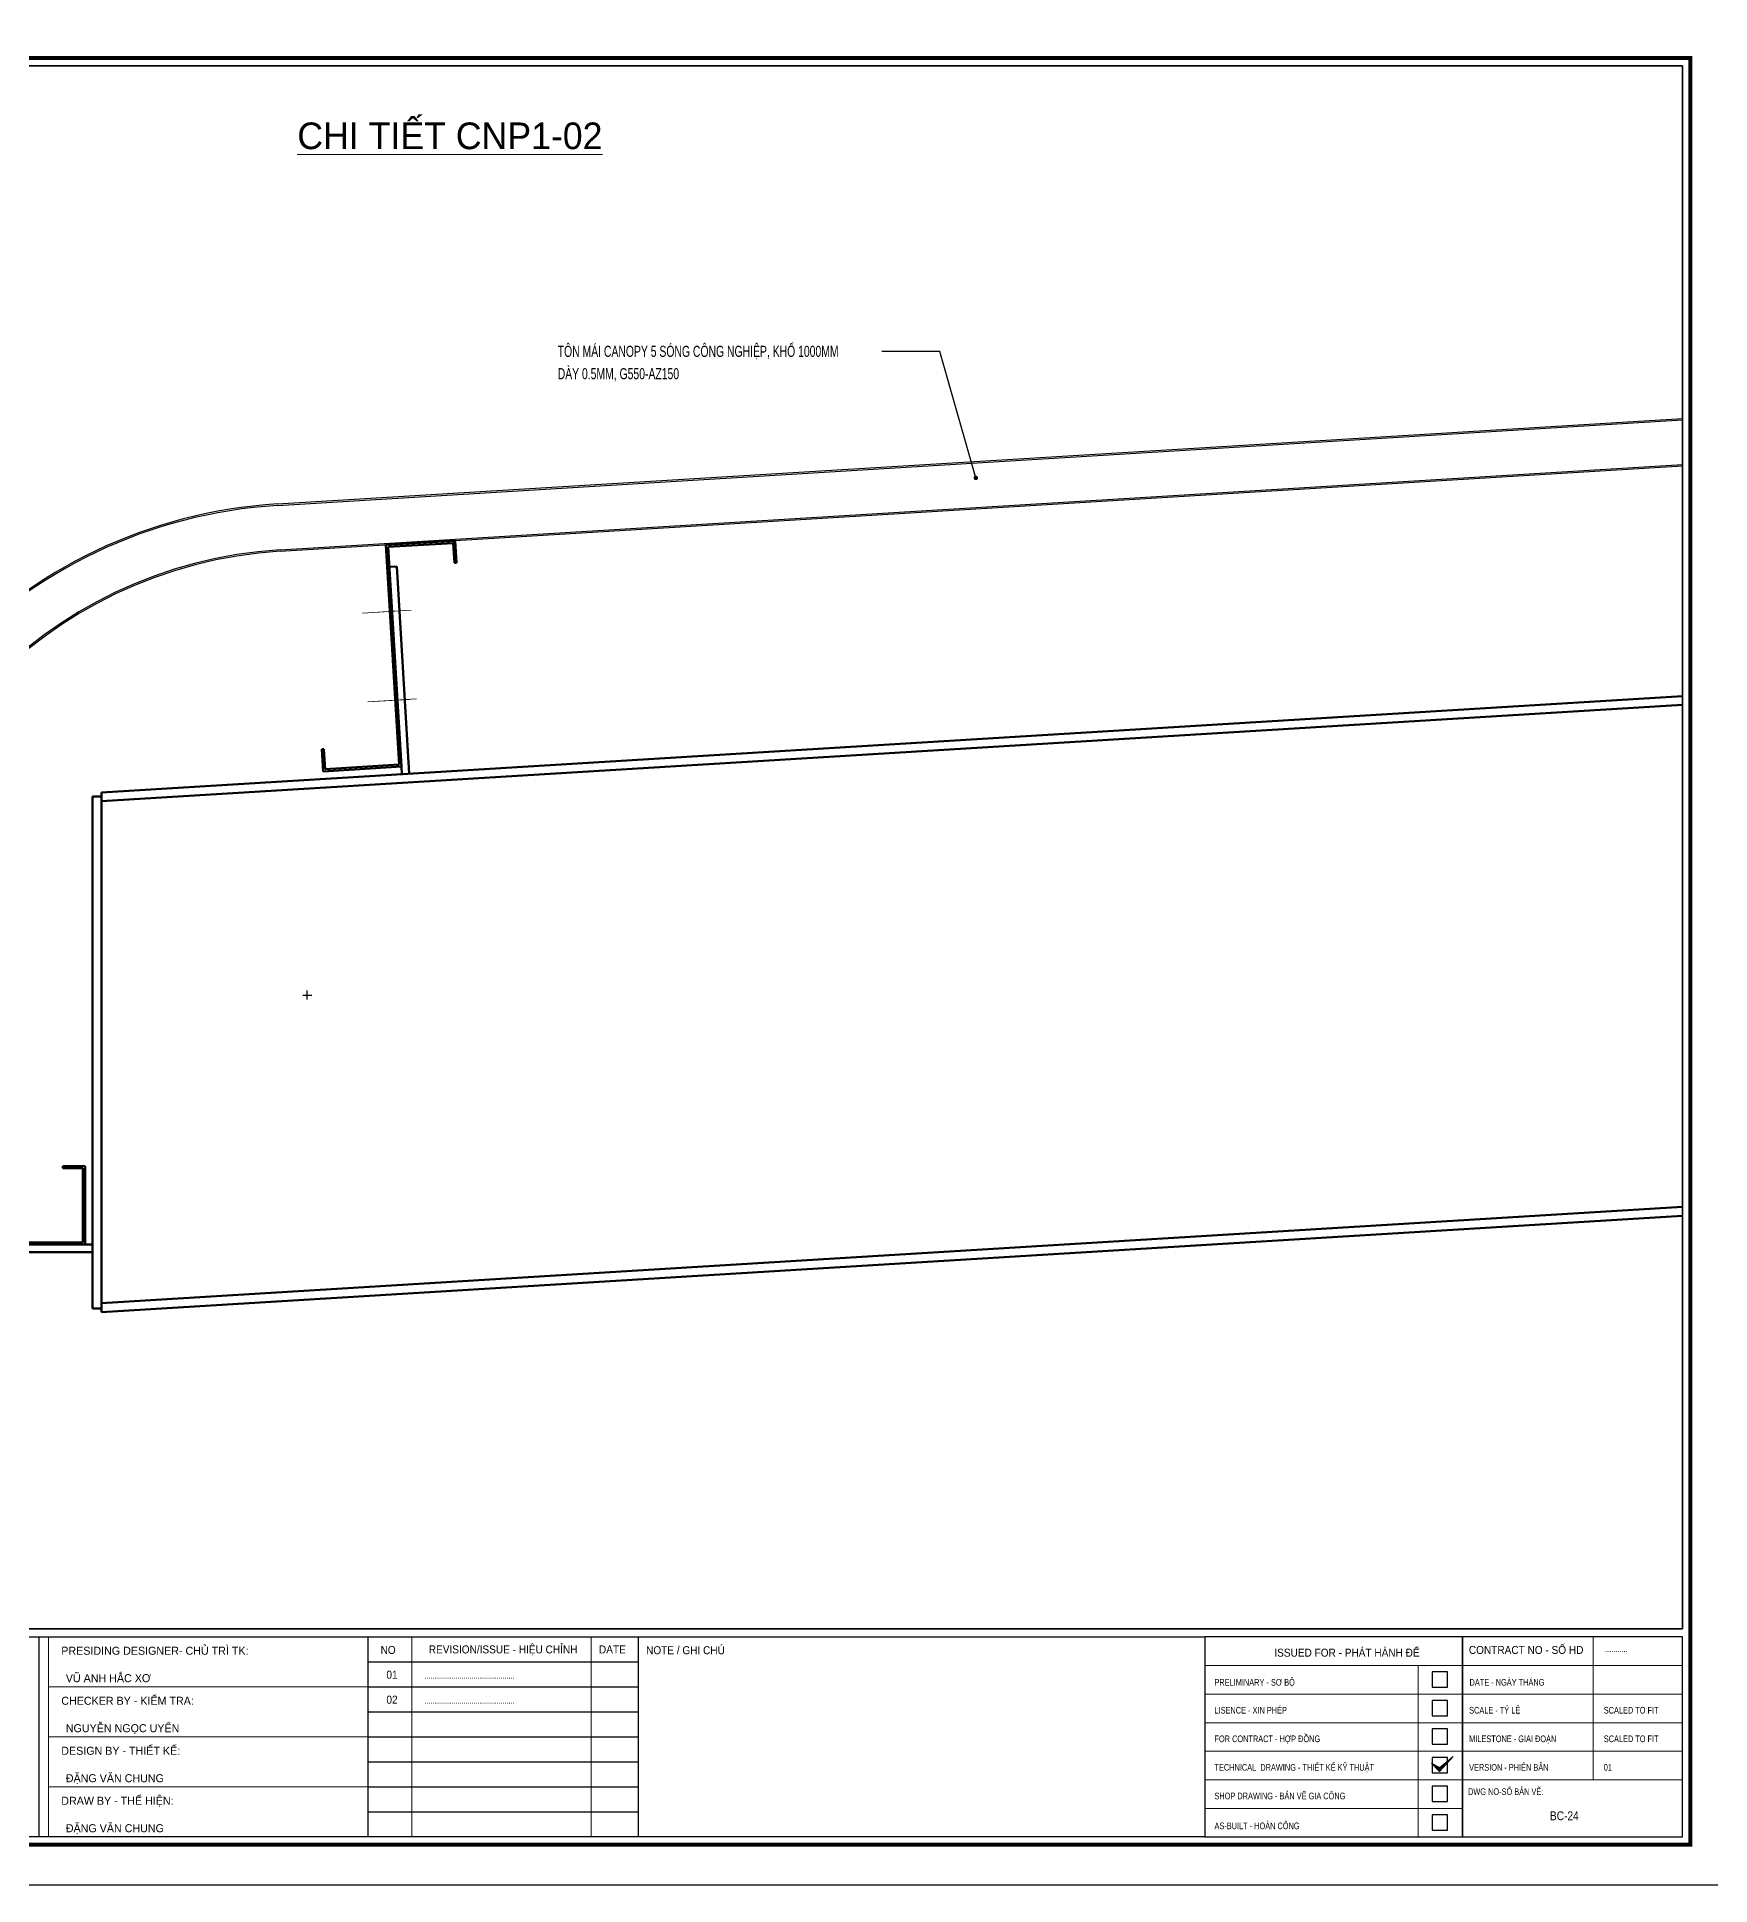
# Model space of a CAD drawing. Header units: inches. Extents: x 2 to 32666, y -5537 to 22.
# Drawn here: x 12701.2 to 13077.6, y -4544.5 to -4128.8 of the extents above; entities that cross this region are included whole.
import ezdxf
from ezdxf.enums import TextEntityAlignment as Align

# ---------------------------------------------------------------- set-up
doc = ezdxf.new("R2010")
doc.units = ezdxf.units.IN
doc.header["$MEASUREMENT"] = 0
doc.layers.get('Defpoints').update_dxf_attribs({"lineweight": 9})
for name, color, linetype in [('1', 1, 'Continuous'), ('2', 2, 'Continuous'), ('251', 251, 'Continuous'), ('3', 3, 'Continuous'), ('7', 7, 'Continuous'), ('BAO KHUNG', 31, 'Continuous'), ('DIM', 8, 'Continuous'), ('Fast RSQ_A2 Frame$0$Khung ten', 4, 'Continuous'), ('NET IN', 3, 'Continuous')]:
    doc.layers.add(name, color=color, linetype=linetype)
for name, color, linetype, lineweight in [('_TEXT', 3, 'Continuous', 13), ('DETAIL$0$S-Dim', 8, 'Continuous', 20), ('DETAIL$0$S-Hatch', 8, 'Continuous', 13), ('S-Hatch', 8, 'Continuous', 9)]:
    doc.layers.add(name, color=color, linetype=linetype, lineweight=lineweight)
doc.layers.add('Cover text', color=7, linetype='Continuous', true_color=0x52370f)
doc.styles.add('ST1', font='vnshx.shx', dxfattribs={"width": 0.7})
doc.styles.add('ST1H', font='vnshxh.shx', dxfattribs={"width": 0.7})
doc.styles.add('ST3', font='VHAVANB.TTF')
doc.styles.get("Standard").update_dxf_attribs({"font": 'arial.ttf'})
doc.styles.add('style1', font='VHAVAN.TTF')
doc.styles.add('STYLE2', font='VHAVAN.TTF')
doc.styles.add('TIEU DE', font='Vharialn.ttf')
doc.dimstyles.new('15', dxfattribs={"dimtxt": 2.5, "dimasz": 1, "dimexe": 1, "dimexo": 0, "dimgap": 1, "dimtad": 1, "dimdec": 0, "dimlfac": 15, "dimzin": 0, "dimdsep": 46, "dimtxsty": 'ST1', "dimblk": 'OBLIQUE', "dimcen": 1, "dimdle": 1, "dimclrd": 8, "dimclre": 8, "dimclrt": 3, "dimadec": 0, "dimazin": 0, "dimtfac": 1, "dimtdec": 0, "dimtix": 1, "dimtmove": 1, "dimatfit": 0, "dimldrblk": 'DOT', "dimfxl": 0, "dimtolj": 1, "dimtzin": 0, "dimlwd": -1, "dimlwe": -1, "dimarcsym": 0})
doc.dimstyles.new('3', dxfattribs={"dimtxt": 2.5, "dimasz": 1, "dimexe": 1, "dimexo": 0, "dimgap": 1, "dimtad": 1, "dimdec": 0, "dimlfac": 3, "dimzin": 0, "dimdsep": 46, "dimtxsty": 'ST1', "dimblk": 'ARCHTICK', "dimcen": 1, "dimdle": 1, "dimclrd": 8, "dimclre": 8, "dimclrt": 3, "dimadec": 0, "dimazin": 0, "dimtfac": 1, "dimtdec": 0, "dimtix": 1, "dimtofl": 0, "dimtmove": 1, "dimatfit": 3, "dimldrblk": 'DOT', "dimfxl": 0.18, "dimtfill": 1, "dimtolj": 1, "dimtzin": 0, "dimlwd": -1, "dimlwe": -1, "dimarcsym": 2})

# ---------------------------------------------------------------- blocks, each defined once
blk = doc.blocks.new('DETAIL$0$MARK')
at = {"layer": 'DETAIL$0$S-Hatch', "linetype": 'Continuous'}
h = blk.add_hatch(dxfattribs=at)
h.set_pattern_fill('ANSI31', color=256, scale=50, style=0)
h.paths.add_polyline_path([(1667850, -1156933), (1667909, -1156997), (1668012, -1156885), (1667913, -1156967)])
at = {"layer": 'DETAIL$0$S-Dim', "linetype": 'Continuous'}
blk.add_lwpolyline([(1667850, -1156933), (1667909, -1156997), (1668012, -1156885), (1667913, -1156967), (1667850, -1156933)], dxfattribs=at)
blk = doc.blocks.new('kt kien truc 1')
at = {"layer": '2', "color": 157, "linetype": 'Continuous'}
blk.add_lwpolyline([(0, 420), (594, 420), (594, 0), (0, 0)], close=True, dxfattribs=at)
at = {"layer": '251', "linetype": 'Continuous'}
for p, q in [((285.8, 50.19), (346.77, 50.19)), ((285.8, 44.56), (346.77, 44.56)), ((285.8, 38.94), (346.77, 38.94)), ((285.8, 33.31), (346.77, 33.31)), ((285.8, 27.69), (346.77, 27.69)), ((285.8, 22.06), (346.77, 22.06)), ((285.8, 16.44), (346.77, 16.44))]:
    blk.add_line(p, q, dxfattribs=at)
at = {"layer": '7', "color": 147, "linetype": 'Continuous'}
blk.add_lwpolyline([(12.33, 57.61), (581.67, 57.61), (581.67, 409.19), (12.33, 409.19)], close=True, dxfattribs=at)
at = {"layer": 'BAO KHUNG', "color": 7}
blk.add_line((346.77, 10.81), (346.77, 55.81), dxfattribs=at)
at = {"layer": 'BAO KHUNG', "color": 167, "linetype": 'Continuous', "const_width": 0.871}
blk.add_lwpolyline([(10.59, 9.07), (583.41, 9.07), (583.41, 410.93), (10.59, 410.93)], close=True, dxfattribs=at)
at = {"layer": 'BAO KHUNG', "color": 7}
for points in [[(144.95, 55.81), (285.8, 55.81), (285.8, 10.81), (144.95, 10.81)], [(211.89, 55.81), (474.14, 55.81), (474.14, 10.81), (211.89, 10.81)], [(474.14, 10.81), (532.16, 10.81), (532.16, 55.81), (474.14, 55.81)], [(532.16, 10.81), (581.67, 10.81), (581.67, 55.81), (532.16, 55.81)]]:
    blk.add_lwpolyline(points, close=True, dxfattribs=at)
at = {"layer": 'Fast RSQ_A2 Frame$0$Khung ten', "color": 7, "ltscale": 1000}
for points in [[(525.34, 44.51), (528.78, 44.51), (528.78, 47.96), (525.34, 47.96)], [(525.34, 38.09), (528.78, 38.09), (528.78, 41.53), (525.34, 41.53)], [(525.34, 31.66), (528.78, 31.66), (528.78, 35.1), (525.34, 35.1)], [(525.34, 25.23), (528.78, 25.23), (528.78, 28.67), (525.34, 28.67)], [(525.34, 18.8), (528.78, 18.8), (528.78, 22.24), (525.34, 22.24)], [(525.34, 12.37), (528.78, 12.37), (528.78, 15.81), (525.34, 15.81)]]:
    blk.add_lwpolyline(points, close=True, dxfattribs=at)
at = {"layer": 'S-Hatch'}
for p, q in [((213.95, 10.81), (213.95, 55.81)), ((295.73, 55.81), (295.73, 10.81)), ((336.07, 55.81), (336.07, 10.81)), ((561.54, 55.81), (561.54, 23.67)), ((474.14, 49.38), (532.16, 49.38)), ((522.13, 10.81), (522.13, 49.38)), ((532.16, 49.38), (581.67, 49.38)), ((285.8, 44.56), (213.95, 44.56)), ((474.14, 42.95), (532.16, 42.95)), ((532.16, 42.95), (581.67, 42.95)), ((285.8, 33.31), (213.95, 33.31)), ((474.14, 36.52), (532.16, 36.52)), ((532.16, 36.52), (581.67, 36.52)), ((474.14, 30.1), (532.16, 30.1)), ((532.16, 30.1), (581.67, 30.1)), ((285.8, 22.06), (213.95, 22.06)), ((474.14, 23.67), (532.16, 23.67)), ((532.16, 23.67), (581.67, 23.67)), ((474.14, 17.24), (532.16, 17.24))]:
    blk.add_line(p, q, dxfattribs=at)
at = {"layer": 'DETAIL$0$S-Dim', "linetype": 'Continuous', "xscale": 0.02999999999301508, "yscale": 0.02999999999301508, "zscale": 0.02999999999301508}
blk.add_blockref('DETAIL$0$MARK', (-49510.32, 34735.43), dxfattribs=at)
at = {"layer": 'BAO KHUNG', "color": 7, "linetype": 'Continuous', "style": 'ST3'}
for s, p in [('PRESIDING DESIGNER- CHñ TR× TK:', (216.86, 51.8)), ('CHECKER BY - KIÓM TRA:', (216.86, 40.55)), ('design by - thiÕt kÕ:', (216.86, 29.3)), ('DRAW by - thÓ HIÖN:', (216.86, 18.05))]:
    blk.add_text(s, height=1.8, dxfattribs=at).set_placement(p)
at = {"layer": 'BAO KHUNG', "color": 7, "linetype": 'Continuous', "width": 0.9}
for s, p in [('REVISION/ISSUE - HIỆU CHỈNH', (316.27, 53)), ('NO', (290.4, 52.88)), ('DATE', (340.86, 52.99)), ('01', (291.27, 47.31)), ('02', (291.27, 41.69))]:
    blk.add_text(s, height=1.8, dxfattribs=at).set_placement(p, align=Align.MIDDLE_CENTER)
for s, p in [('NOTE / GHI CHÚ', (348.44, 51.92)), ('CONTRACT NO - SỐ HD', (533.57, 51.98))]:
    blk.add_text(s, height=1.8, dxfattribs=at).set_placement(p)
blk.add_text('ISSUED FOR - PHÁT HÀNH ĐỂ ', height=1.8, dxfattribs=at).set_placement((506.46, 51.36), align=Align.CENTER)
at = {"layer": 'BAO KHUNG', "color": 109, "linetype": 'Continuous', "style": 'STYLE2', "width": 0.8}
blk.add_text('...........', height=1.5, dxfattribs=at).set_placement((564.21, 52.44))
at = {"layer": 'Cover text', "linetype": 'Continuous', "style": 'style1'}
for s, p in [('Vò ANH H¾C X¥', (217.88, 45.63)), ('nguyÔn ngäc uyÓn', (217.88, 34.38)), ('®Æng v¨n chung', (217.88, 23.13)), ('®Æng v¨n chung', (217.88, 11.88))]:
    blk.add_text(s, height=1.8, dxfattribs=at).set_placement(p)
at = {"layer": 'Cover text', "linetype": 'Continuous', "style": 'STYLE2', "width": 0.8}
for s, p in [('............................................', (298.6, 46.4)), ('PRELIMINARY - S¥ Bé', (476.33, 44.85)), ('date - NGµY TH¸NG', (533.72, 44.85)), ('............................................', (298.6, 40.78)), ('LISENCE - XIN PHÐP', (476.33, 38.57)), ('scale - tû lÖ', (533.63, 38.57)), ('scaled to fit', (563.92, 38.57)), ('FOR CONTRACT - HîP §åNG', (476.33, 32.14)), ('MILESTONE - GIAI §O¹N', (533.63, 32.14)), ('scaled to fit', (563.92, 32.14)), ('TECHNICAL  DRAWING - THIÕT KÕ Kü THUËT', (476.33, 25.71)), ('VERSION - PHI£N B¶N', (533.63, 25.71)), ('01', (563.92, 25.71)), ('SHOP DRAWING - B¶N VÏ GIA C¤NG', (476.33, 19.28)), ('%%u%%udwg no-sè b¶n vÏ:', (533.38, 20.26)), ('AS-BUILT - HOµN C¤NG', (476.33, 12.56))]:
    blk.add_text(s, height=1.5, dxfattribs=at).set_placement(p)
at = {"layer": 'Cover text', "ltscale": 0.5, "style": 'TIEU DE'}
for tag, p in [('TENBANVE', (45.93, 14.6)), ('STT', (555.05, 15.58))]:
    blk.add_attdef(tag, text='', height=2, dxfattribs=at).set_placement(p, align=Align.MIDDLE_CENTER)
blk = doc.blocks.new('_Dot')
at = {"color": 0, "linetype": 'ByBlock', "lineweight": -2}
blk.add_line((-0.5, 0), (-1, 0), dxfattribs=at)
at = {"color": 0, "linetype": 'ByBlock', "const_width": 0.5}
blk.add_lwpolyline([(-0.25, 0, 1), (0.25, 0, 1)], format="xyb", close=True, dxfattribs=at)
blk = doc.blocks.new('_Oblique')
at = {"color": 0, "linetype": 'ByBlock', "lineweight": -2}
blk.add_line((-0.5, -0.5), (0.5, 0.5), dxfattribs=at)
blk = doc.blocks.new('_ArchTick')
at = {"color": 0, "linetype": 'ByBlock', "const_width": 0.15}
blk.add_lwpolyline([(-0.5, -0.5), (0.5, 0.5)], dxfattribs=at)
blk = doc.blocks.new('*D6488')
at = {"layer": '1', "color": 8, "linetype": 'Continuous', "transparency": 16777216}
blk.add_line((12639.81, -4265.03), (12678.11, -4289.9), dxfattribs=at)
at = {"layer": '1', "color": 8, "transparency": 16777216}
for p, q in [((12761.98, -4345.35), (12761.98, -4343.35)), ((12760.98, -4344.35), (12762.98, -4344.35))]:
    blk.add_line(p, q, dxfattribs=at)
at = {"layer": 'Defpoints', "color": 0, "transparency": 16777216}
for p in [(12678.11, -4289.9), (12761.98, -4344.35)]:
    blk.add_point(p, dxfattribs=at)
at = {"layer": '1', "color": 8, "transparency": 16777216, "rotation": 327.0057305728117}
blk.add_blockref('_ArchTick', (12678.11, -4289.9), dxfattribs=at)
at = {"layer": '1', "color": 3, "transparency": 16777216, "insert": (12644.49, -4265.39), "char_height": 2.5, "attachment_point": 5, "rotation": 327.0057, "style": 'ST1', "bg_fill": 3, "box_fill_scale": 1.25, "bg_fill_color": 256, "bg_fill_true_color": 13158600, "bg_fill_transparency": 0}
blk.add_mtext('\\A1;R300', dxfattribs=at)

msp = doc.modelspace()

# ---------------------------------------------------------------- linework, layer by layer
at = {"layer": '2', "lineweight": 100}
for p, q in [((12779.6333, -4243.0919), (12795.271, -4242.1397)), ((12782.6417, -4292.5004), (12779.6333, -4243.0919)), ((12794.8023, -4242.6692), (12780.1628, -4243.5605)), ((12783.1712, -4292.969), (12780.1628, -4243.5605)), ((12794.7956, -4242.6768), (12795.271, -4242.1397)), ((12795.0758, -4247.1608), (12794.8023, -4242.6692)), ((12795.271, -4242.1397), (12795.5749, -4247.1305)), ((12780.4363, -4248.0522), (12782.0998, -4247.9509)), ((12782.0998, -4247.9509), (12784.9361, -4294.5313)), ((12795.5749, -4247.1305), (12795.0758, -4247.1608)), ((12780.5855, -4258.7296), (12781.0542, -4258.2001)), ((12715.6477, -4298.7502), (13071.4384, -4277.0865)), ((12715.6477, -4300.7539), (13071.4384, -4279.0902)), ((12765.2333, -4289.052), (12765.7324, -4289.0216)), ((12765.5372, -4294.0428), (12765.2333, -4289.052)), ((12765.7324, -4289.0216), (12766.0059, -4293.5133)), ((12783.1712, -4292.969), (12765.5372, -4294.0428)), ((12766.0059, -4293.5133), (12782.6417, -4292.5004)), ((12783.2725, -4294.6326), (12783.1712, -4292.969)), ((12715.6477, -4299.646), (12713.6477, -4299.646)), ((12713.6477, -4299.646), (12713.6477, -4414.863)), ((12715.6477, -4298.7502), (12715.6477, -4300.7539)), ((12715.6477, -4299.646), (12715.6477, -4414.863)), ((12707.4811, -4383.3063), (12706.9811, -4382.8063)), ((12706.9811, -4382.8063), (12706.9811, -4382.8063)), ((12706.9811, -4383.3063), (12706.9811, -4382.8063)), ((12706.9811, -4382.8063), (12711.9811, -4382.8063)), ((12711.4811, -4383.3063), (12706.9811, -4383.3063)), ((12711.4811, -4399.973), (12711.4811, -4383.3063)), ((12711.9811, -4400.473), (12711.9811, -4382.8063)), ((12711.9811, -4387.8063), (12711.4811, -4387.3063)), ((12715.6477, -4413.6293), (13071.4384, -4391.9655)), ((12715.6477, -4415.633), (13071.4384, -4393.9693)), ((12661.9811, -4399.973), (12711.4811, -4399.973)), ((12662.4811, -4400.473), (12711.9811, -4400.473)), ((12711.9811, -4400.473), (12713.6477, -4400.473)), ((12666.9811, -4402.1396), (12713.6477, -4402.1396)), ((12715.6477, -4413.6293), (12715.6477, -4415.633)), ((12715.6477, -4414.863), (12713.6477, -4414.863))]:
    msp.add_line(p, q, dxfattribs=at)
at = {"layer": '2', "lineweight": 0}
for p, q in [((12785.3693, -4257.7704), (12774.3897, -4258.4389)), ((12783.7058, -4257.8717), (12774.3897, -4258.4389)), ((12783.7058, -4257.8717), (12774.3897, -4258.4389)), ((12783.7058, -4257.8717), (12780.545, -4258.0641)), ((12783.7058, -4257.8717), (12780.545, -4258.0641)), ((12786.5849, -4277.7334), (12775.6052, -4278.4019)), ((12784.9213, -4277.8347), (12775.6052, -4278.4019)), ((12784.9213, -4277.8347), (12775.6052, -4278.4019)), ((12784.9213, -4277.8347), (12781.7605, -4278.0272)), ((12784.9213, -4277.8347), (12781.7605, -4278.0272))]:
    msp.add_line(p, q, dxfattribs=at)
at = {"layer": '3'}
for p, q in [((12755.2552, -4233.8887), (13071.4384, -4214.6367)), ((12755.2754, -4234.2214), (13071.4384, -4214.9706)), ((12755.8832, -4244.203), (13071.4384, -4224.9891)), ((12755.9034, -4244.5357), (13071.4384, -4225.3231))]:
    msp.add_line(p, q, dxfattribs=at)
for radius in [110.6667, 110.3333, 100.3333, 100]:
    msp.add_arc((12761.9811, -4344.3508), radius, 93.484376, 180, dxfattribs=at)
at = {"layer": 'DIM'}
msp.add_lwpolyline([(12502.1005, -4135.3349), (13071.4384, -4135.3349), (13071.4384, -4486.9148), (12502.1005, -4486.9148)], close=True, dxfattribs=at)
at = {"layer": 'NET IN'}
msp.add_lwpolyline([(12489.7695, -4124.5249), (13083.7695, -4124.5249), (13083.7695, -4544.5249), (12489.7695, -4544.5249)], close=True, dxfattribs=at)

# ---------------------------------------------------------------- block references
at = {"layer": '3'}
ref = msp.add_blockref('kt kien truc 1', (12489.7695, -4544.5249), dxfattribs=at)
ref.add_attrib('STT', 'bc-24', dxfattribs={"ltscale": 0.5, "height": 2, "style": 'TIEU DE'}).set_placement((13044.8177, -4528.9455), align=Align.MIDDLE_CENTER)

# ---------------------------------------------------------------- texts
at = {"layer": '3', "style": 'ST1H', "width": 0.7}
for s, p in [('t«n m¸i canopy 5 sãng c«ng nghiÖp, khæ 1000mm', (12818.3239, -4200.8006)), ('dµy 0.5mm, g550-az150', (12818.3239, -4205.8269))]:
    msp.add_text(s, height=2.5, dxfattribs=at).set_placement(p)
at = {"layer": '_TEXT', "style": 'ST3'}
msp.add_text('%%Uchi tiÕt cnp1-02', height=6, dxfattribs=at).set_placement((12759.7393, -4154.0785))

# ---------------------------------------------------------------- leaders
at = {"layer": 'DIM'}
msp.add_leader([(12912.4133, -4228.0221), (12904.3107, -4199.5915), (12891.2725, -4199.5915)], dimstyle='15', override={"dimgap": 1, "dimtad": 0}, dxfattribs=at)

# ---------------------------------------------------------------- next in the draw order: dimensions: what is measured, and where the dimension line sits
at = {"layer": '1'}
dim = msp.add_radius_dim(center=(12761.9811, -4344.3508), mpoint=(12678.1086, -4289.8953), dimstyle='3', dxfattribs=at)
dim.commit()
dim.dimension.update_dxf_attribs({"geometry": '*D6488', "text_midpoint": (12643.2691, -4267.2752), "dimtype": 164})

doc.saveas('drawing.dxf')
